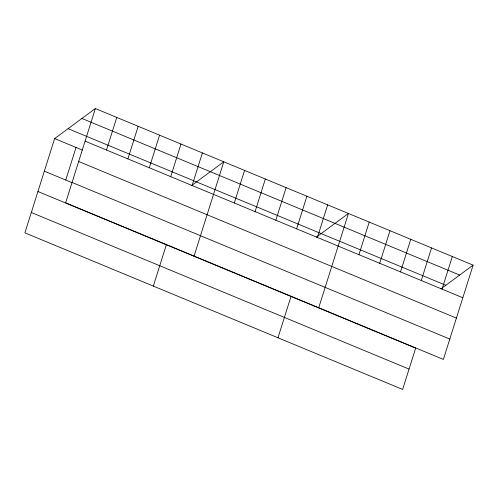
<?xml version="1.0" encoding="UTF-8"?>
<svg xmlns="http://www.w3.org/2000/svg" width="498" height="498" viewBox="0 0 498 498"><rect width="100%" height="100%" fill="white"/><g stroke="black" fill="none" stroke-linecap="round" stroke-linejoin="round"><path stroke-width="0.75" d="M95.361 108.552L65.636 202.823L443.376 359.419L473.1 265.148L95.361 108.552L54.624 138.581L24.9 232.852L402.639 389.448L415.668 348.127L37.929 191.531M65.755 180.052L76.026 147.458M106.491 150.016L116.769 117.428M127.899 158.893L138.17 126.299M149.3 167.764L159.578 135.176M170.708 176.641L180.986 144.047M153.328 286.095L166.357 244.773M192.11 185.511L202.387 152.923M194.071 256.065L223.795 161.794L191.612 185.517M234.29 203.003L244.568 170.409M255.069 211.613L265.347 179.019M275.842 220.228L286.12 187.634M296.621 228.837L306.893 196.243M277.984 337.769L291.013 296.447M317.394 237.453L327.672 204.859M318.726 307.739L348.444 213.474L316.261 237.197M358.946 254.677L369.223 222.083M379.719 263.293L389.996 230.699M400.498 271.902L410.775 239.308M421.271 280.517L431.548 247.923M442.05 289.126L452.327 256.532M440.917 288.871L473.1 265.148M81.921 118.462L459.654 275.058M68.064 128.671L445.803 285.267M85.083 141.146L462.823 297.742M54.624 138.581L82.45 150.116M78.672 161.501L456.405 318.091M72.054 182.467L449.794 339.063M44.347 171.175L72.173 182.71M31.318 212.497L409.057 369.093"/></g></svg>
